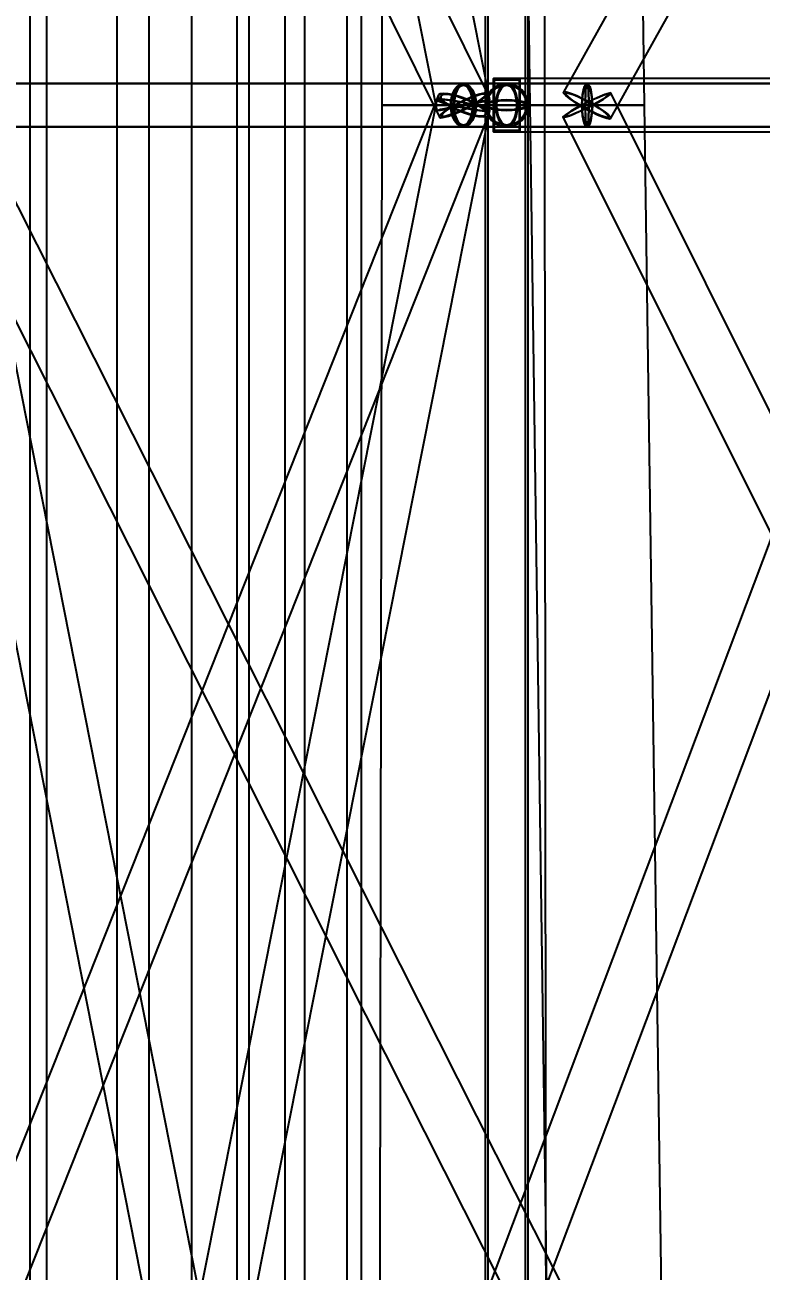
# Model space of a CAD drawing. Header units: millimetres. Extents: x -123812 to 252100, y -3000 to 639000.
# Drawn here: x 832 to 7765, y 139013 to 150756 of the extents above; entities that cross this region are included whole.
import ezdxf

# ---------------------------------------------------------------- set-up
doc = ezdxf.new("R2010")
doc.units = ezdxf.units.MM
for name, color, linetype, lineweight in [('D-STR-CORE', 7, 'Continuous', 25), ('D-STR-DIM', 7, 'Continuous', 13), ('D-STR-STRC', 7, 'Continuous', 25)]:
    doc.layers.add(name, color=color, linetype=linetype, lineweight=lineweight)
doc.styles.add('OpenSansCondensed-Light', font='OpenSansCondensed-Light.ttf')
doc.styles.add('TOWER_UNICODE', font='Arial Unicode.ttf')
doc.dimstyles.new('EZDXF', dxfattribs={"dimtxt": 0.25, "dimasz": 0.175, "dimexe": 0.375, "dimexo": 0.125, "dimgap": 0.1, "dimtad": 1, "dimlfac": 100, "dimzin": 12, "dimdsep": 46, "dimtxsty": 'OpenSansCondensed-Light', "dimblk": 'ARCHTICK', "dimcen": 2.5, "dimazin": 3, "dimtfac": 0.5, "dimtmove": 2, "dimatfit": 3})

# ---------------------------------------------------------------- blocks, each defined once
blk = doc.blocks.new('_ARCHTICK')
at = {"color": 0, "linetype": 'BYBLOCK', "const_width": 0.15}
blk.add_lwpolyline([(-0.5, -0.5), (0.5, 0.5)], dxfattribs=at)

msp = doc.modelspace()

# ---------------------------------------------------------------- linework, layer by layer
at = {"layer": 'D-STR-CORE'}
for points in [[(0, 100000), (0, 375000), (1035.3, 375000), (1035.3, 100000)], [(0, 100000), (0, 375000), (1035.3, 375000), (1035.3, 100000)], [(880, 100000), (880, 375000), (2000, 375000), (2000, 100000)], [(880, 100000), (880, 375000), (2000, 375000), (2000, 100000)], [(1700, 100000), (1700, 375000), (2828.4, 375000), (2828.4, 100000)], [(1700, 100000), (1700, 375000), (2828.4, 375000), (2828.4, 100000)], [(2404.2, 100000), (2404.2, 375000), (3464.1, 375000), (3464.1, 100000)], [(2404.2, 100000), (2404.2, 375000), (3464.1, 375000), (3464.1, 100000)], [(2944.5, 100000), (2944.5, 375000), (3863.7, 375000), (3863.7, 100000)], [(2944.5, 100000), (2944.5, 375000), (3863.7, 375000), (3863.7, 100000)], [(3284.1, 100000), (3284.1, 375000), (4000, 375000), (4000, 100000)], [(3284.1, 100000), (3284.1, 375000), (4000, 375000), (4000, 100000)]]:
    msp.add_lwpolyline(points, close=True, dxfattribs=at)
at = {"layer": 'D-STR-STRC'}
for points in [[(-249.1, 174950.6), (4712.6, 149950.6), (4721.1, 149950.4), (4746, 149953.6), (4785.6, 149960), (4837.2, 149969.1), (4897.3, 149980.3), (4961.8, 149992.9), (5026.2, 150005.9), (5086.3, 150018.5), (5137.9, 150029.9), (5177.5, 150039.2), (5202.4, 150045.9), (5210.9, 150049.4), (249.1, 175049.4)], [(5166.2, 175000), (5166.2, 150000), (5173.1, 149987.3), (5193.4, 149975.5), (5225.7, 149965.4), (5267.8, 149957.6), (5316.8, 149952.8), (5369.4, 149951.1), (5421.9, 149952.8), (5471, 149957.6), (5513, 149965.4), (5545.3, 149975.5), (5565.6, 149987.3), (5572.6, 150000), (5572.6, 175000)], [(-226.5, 159885.6), (4735.2, 149885.6), (4750.2, 149881.6), (4779.5, 149885.6), (4821.3, 149897.5), (4872.6, 149916.3), (4930, 149940.8), (4989.6, 149969.4), (5047.3, 150000), (5099.1, 150030.6), (5141.6, 150059.2), (5171.8, 150083.7), (5187.8, 150102.5), (5188.3, 150114.4), (226.5, 160114.4)], [(11485.6, 160123.4), (5904.7, 150123.4), (5908.4, 150110.6), (5927, 150090.3), (5959.2, 150063.9), (6002.8, 150033.1), (6054.8, 150000), (6111.8, 149966.9), (6169.7, 149936.1), (6224.8, 149909.7), (6273.1, 149889.4), (6311.5, 149876.6), (6337.3, 149872.3), (6348.7, 149876.6), (11929.6, 159876.6)], [(0, 149796.8), (6126.7, 149796.8), (6131, 149803.7), (6134.9, 149824), (6138.4, 149856.3), (6141, 149898.4), (6142.6, 149947.4), (6143.2, 150000), (6142.6, 150052.6), (6141, 150101.6), (6138.4, 150143.7), (6134.9, 150176), (6131, 150196.3), (6126.7, 150203.2), (0, 150203.2)], [(0, 149796.8), (4961.8, 149796.8), (4985.6, 149803.7), (5007.7, 149824), (5026.8, 149856.3), (5041.4, 149898.4), (5050.6, 149947.4), (5053.7, 150000), (5050.6, 150052.6), (5041.4, 150101.6), (5026.8, 150143.7), (5007.7, 150176), (4985.6, 150196.3), (4961.8, 150203.2), (0, 150203.2)], [(0, 149796.8), (5369.4, 149796.8), (5395.7, 149803.7), (5420.2, 149824), (5441.2, 149856.3), (5457.3, 149898.4), (5467.5, 149947.4), (5471, 150000), (5467.5, 150052.6), (5457.3, 150101.6), (5441.2, 150143.7), (5420.2, 150176), (5395.7, 150196.3), (5369.4, 150203.2), (0, 150203.2)], [(0, 149796.8), (5369.4, 149796.8), (5395.7, 149803.7), (5420.2, 149824), (5441.2, 149856.3), (5457.3, 149898.4), (5467.5, 149947.4), (5471, 150000), (5467.5, 150052.6), (5457.3, 150101.6), (5441.2, 150143.7), (5420.2, 150176), (5395.7, 150196.3), (5369.4, 150203.2), (0, 150203.2)], [(9664.8, 150203.2), (4961.8, 150203.2), (4930.5, 150196.3), (4901.3, 150176), (4876.2, 150143.7), (4857, 150101.6), (4844.9, 150052.6), (4840.8, 150000), (4844.9, 149947.4), (4857, 149898.4), (4876.2, 149856.3), (4901.3, 149824), (4930.5, 149803.7), (4961.8, 149796.8), (9664.8, 149796.8)], [(11994.6, 150203.2), (6126.7, 150203.2), (6113.9, 150196.3), (6102.1, 150176), (6091.9, 150143.7), (6084, 150101.6), (6079.1, 150052.6), (6077.4, 150000), (6079.1, 149947.4), (6084, 149898.4), (6091.9, 149856.3), (6102.1, 149824), (6113.9, 149803.7), (6126.7, 149796.8), (11994.6, 149796.8)], [(235, 137404), (5196.7, 149904), (5197.2, 149921.7), (5181.6, 149944.6), (5151, 149971.3), (5107.6, 150000), (5054.2, 150028.7), (4994.5, 150055.4), (4932.5, 150078.3), (4872.6, 150096), (4818.7, 150107), (4774.6, 150110.8), (4743.2, 150107), (4726.8, 150096), (-235, 137596)], [(6530, 137614.5), (226.3, 150114.5), (214.9, 150110.6), (188.8, 150099.2), (149.8, 150081), (100.6, 150057.3), (44.6, 150029.6), (-14.5, 150000), (-72.6, 149970.4), (-125.7, 149942.7), (-170.3, 149919), (-203.3, 149900.8), (-222.4, 149889.4), (-226.3, 149885.5), (6077.3, 137385.5)], [(5194.7, 137419.4), (9903.9, 149919.4), (9895.4, 149943), (9871.1, 149970.5), (9832.7, 150000), (9782.9, 150029.5), (9725.1, 150057), (9663.1, 150080.6), (9601.3, 150098.7), (9543.8, 150110.1), (9494.5, 150114), (9456.8, 150110.1), (9433.3, 150098.7), (9425.6, 150080.6), (4716.3, 137580.6)], [(12588.9, 137611.3), (6354, 150111.3), (6348.6, 150115.2), (6328.1, 150111.3), (6293.9, 150099.7), (6248.2, 150081.4), (6194.3, 150057.6), (6135.8, 150029.8), (6076.6, 150000), (6020.9, 149970.2), (5972.4, 149942.4), (5934.3, 149918.6), (5909.4, 149900.3), (5899.3, 149888.7), (12134.2, 137388.7)], [(249.2, 124951), (5210.9, 149951), (5202.5, 149959.1), (5177.6, 149969.9), (5138, 149982.8), (5086.4, 149996.9), (5026.3, 150011.2), (4961.8, 150024.7), (4897.3, 150036.5), (4837.2, 150045.9), (4785.6, 150052.1), (4746, 150054.8), (4721.1, 150053.7), (4712.6, 150049), (-249.2, 125049)], [(5188.8, 125049.1), (249.2, 150049.1), (240.7, 150050.5), (215.8, 150048.5), (176.2, 150043.1), (124.6, 150034.8), (64.5, 150024.2), (0, 150011.8), (-64.5, 149998.7), (-124.6, 149985.7), (-176.2, 149973.6), (-215.8, 149963.4), (-240.7, 149955.6), (-249.2, 149950.9), (4690.4, 124950.9)], [(5572.6, 125000), (5572.6, 150000), (5565.6, 150012.7), (5545.3, 150024.5), (5513, 150034.6), (5471, 150042.4), (5421.9, 150047.2), (5369.4, 150048.9), (5316.8, 150047.2), (5267.8, 150042.4), (5225.7, 150034.6), (5193.4, 150024.5), (5173.1, 150012.7), (5166.2, 150000), (5166.2, 125000)]]:
    msp.add_lwpolyline(points, dxfattribs=at)
for points in [[(5191.6, 150000), (5547.2, 150000), (5547.2, 175000), (5191.6, 175000)], [(5191.6, 150000), (5547.2, 150000), (5547.2, 175000), (5191.6, 175000)], [(4193.8, 150000), (5729.7, 150000), (5714.6, 160000), (4205.1, 160000)], [(5448.1, 160000), (5586.1, 150000), (6667.3, 150000), (6527.4, 160000)], [(-110.1, 149800), (8894.7, 149800), (8894.7, 150200), (-110.1, 150200)], [(-29.7, 149800), (10932, 149800), (10932, 150200), (-29.7, 150200)], [(5082.7, 150000), (5078.6, 149947.4), (5066.5, 149898.4), (5047.3, 149856.3), (5022.2, 149824), (4993.1, 149803.7), (4961.8, 149796.8), (4930.5, 149803.7), (4901.3, 149824), (4876.2, 149856.3), (4857, 149898.4), (4844.9, 149947.4), (4840.8, 150000), (4844.9, 150052.6), (4857, 150101.6), (4876.2, 150143.7), (4901.3, 150176), (4930.5, 150196.3), (4961.8, 150203.2), (4993.1, 150196.3), (5022.2, 150176), (5047.3, 150143.7), (5066.5, 150101.6), (5078.6, 150052.6)], [(5053.7, 150000), (5050.6, 149947.4), (5041.4, 149898.4), (5026.8, 149856.3), (5007.7, 149824), (4985.6, 149803.7), (4961.8, 149796.8), (4938, 149803.7), (4915.8, 149824), (4896.7, 149856.3), (4882.1, 149898.4), (4873, 149947.4), (4869.8, 150000), (4873, 150052.6), (4882.1, 150101.6), (4896.7, 150143.7), (4915.8, 150176), (4938, 150196.3), (4961.8, 150203.2), (4985.6, 150196.3), (5007.7, 150176), (5026.8, 150143.7), (5041.4, 150101.6), (5050.6, 150052.6)], [(5166.2, 150000), (5173.1, 149947.4), (5193.4, 149898.4), (5225.7, 149856.3), (5267.8, 149824), (5316.8, 149803.7), (5369.4, 149796.8), (5421.9, 149803.7), (5471, 149824), (5513, 149856.3), (5545.3, 149898.4), (5565.6, 149947.4), (5572.6, 150000), (5565.6, 150052.6), (5545.3, 150101.6), (5513, 150143.7), (5471, 150176), (5421.9, 150196.3), (5369.4, 150203.2), (5316.8, 150196.3), (5267.8, 150176), (5225.7, 150143.7), (5193.4, 150101.6), (5173.1, 150052.6)], [(5244.4, 149750), (20437.3, 149750), (20437.3, 150250), (5244.4, 150250)], [(5494.4, 150250), (5244.4, 150250), (5244.4, 149750), (5494.4, 149750)], [(5244.4, 149750), (15777.6, 149750), (15777.6, 150250), (5244.4, 150250)], [(5244.4, 150250), (5494.4, 150250), (5494.4, 149750), (5244.4, 149750)], [(5488.4, 150238), (5250.4, 150238), (5250.4, 149762), (5488.4, 149762)], [(5250.4, 150238), (5488.4, 150238), (5488.4, 149762), (5250.4, 149762)], [(5471, 150000), (5467.5, 149947.4), (5457.3, 149898.4), (5441.2, 149856.3), (5420.2, 149824), (5395.7, 149803.7), (5369.4, 149796.8), (5343.1, 149803.7), (5318.6, 149824), (5297.5, 149856.3), (5281.4, 149898.4), (5271.2, 149947.4), (5267.8, 150000), (5271.2, 150052.6), (5281.4, 150101.6), (5297.5, 150143.7), (5318.6, 150176), (5343.1, 150196.3), (5369.4, 150203.2), (5395.7, 150196.3), (5420.2, 150176), (5441.2, 150143.7), (5457.3, 150101.6), (5467.5, 150052.6)], [(5471, 150000), (5467.5, 149947.4), (5457.3, 149898.4), (5441.2, 149856.3), (5420.2, 149824), (5395.7, 149803.7), (5369.4, 149796.8), (5343.1, 149803.7), (5318.6, 149824), (5297.5, 149856.3), (5281.4, 149898.4), (5271.2, 149947.4), (5267.8, 150000), (5271.2, 150052.6), (5281.4, 150101.6), (5297.5, 150143.7), (5318.6, 150176), (5343.1, 150196.3), (5369.4, 150203.2), (5395.7, 150196.3), (5420.2, 150176), (5441.2, 150143.7), (5457.3, 150101.6), (5467.5, 150052.6)], [(6175.9, 150000), (6174.2, 149947.4), (6169.3, 149898.4), (6161.5, 149856.3), (6151.3, 149824), (6139.4, 149803.7), (6126.7, 149796.8), (6113.9, 149803.7), (6102.1, 149824), (6091.9, 149856.3), (6084, 149898.4), (6079.1, 149947.4), (6077.4, 150000), (6079.1, 150052.6), (6084, 150101.6), (6091.9, 150143.7), (6102.1, 150176), (6113.9, 150196.3), (6126.7, 150203.2), (6139.4, 150196.3), (6151.3, 150176), (6161.5, 150143.7), (6169.3, 150101.6), (6174.2, 150052.6)], [(6143.2, 150000), (6142.6, 149947.4), (6141, 149898.4), (6138.4, 149856.3), (6134.9, 149824), (6131, 149803.7), (6126.7, 149796.8), (6122.4, 149803.7), (6118.4, 149824), (6115, 149856.3), (6112.4, 149898.4), (6110.7, 149947.4), (6110.2, 150000), (6110.7, 150052.6), (6112.4, 150101.6), (6115, 150143.7), (6118.4, 150176), (6122.4, 150196.3), (6126.7, 150203.2), (6131, 150196.3), (6134.9, 150176), (6138.4, 150143.7), (6141, 150101.6), (6142.6, 150052.6)], [(4816, 150000), (4869.4, 149971.3), (4929.1, 149944.6), (4991, 149921.7), (5050.9, 149904), (5104.8, 149893), (5148.9, 149889.2), (5180.3, 149893), (5196.7, 149904), (5197.2, 149921.7), (5181.6, 149944.6), (5151, 149971.3), (5107.6, 150000), (5054.2, 150028.7), (4994.5, 150055.4), (4932.5, 150078.3), (4872.6, 150096), (4818.7, 150107), (4774.6, 150110.8), (4743.2, 150107), (4726.8, 150096), (4726.3, 150078.3), (4741.9, 150055.4), (4772.5, 150028.7)], [(5047.3, 150000), (4989.6, 149969.4), (4930, 149940.8), (4872.6, 149916.3), (4821.3, 149897.5), (4779.5, 149885.6), (4750.2, 149881.6), (4735.2, 149885.6), (4735.8, 149897.5), (4751.7, 149916.3), (4781.9, 149940.8), (4824.4, 149969.4), (4876.2, 150000), (4933.9, 150030.6), (4993.5, 150059.2), (5050.9, 150083.7), (5102.3, 150102.5), (5144, 150114.4), (5173.4, 150118.4), (5188.3, 150114.4), (5187.8, 150102.5), (5171.8, 150083.7), (5141.6, 150059.2), (5099.1, 150030.6)], [(4830.3, 150000), (4878.5, 149974.1), (4932.3, 149950.1), (4988.1, 149929.4), (5042.2, 149913.5), (5090.7, 149903.5), (5130.5, 149900.1), (5158.8, 149903.5), (5173.6, 149913.5), (5174, 149929.4), (5160, 149950.1), (5132.4, 149974.1), (5093.2, 150000), (5045.1, 150025.9), (4991.2, 150049.9), (4935.4, 150070.6), (4881.4, 150086.5), (4832.8, 150096.5), (4793, 150099.9), (4764.8, 150096.5), (4749.9, 150086.5), (4749.5, 150070.6), (4763.6, 150049.9), (4791.1, 150025.9)], [(5038.9, 150000), (4986.9, 149972.4), (4933.1, 149946.6), (4881.4, 149924.5), (4835.1, 149907.5), (4797.4, 149896.9), (4771, 149893.2), (4757.5, 149896.9), (4758, 149907.5), (4772.4, 149924.5), (4799.6, 149946.6), (4837.9, 149972.4), (4884.7, 150000), (4936.7, 150027.6), (4990.4, 150053.4), (5042.1, 150075.5), (5088.4, 150092.5), (5126.1, 150103.1), (5152.5, 150106.8), (5166, 150103.1), (5165.5, 150092.5), (5151.2, 150075.5), (5123.9, 150053.4), (5085.6, 150027.6)], [(5073.2, 150000), (5069.4, 149951.5), (5058.3, 149906.4), (5040.5, 149867.6), (5017.5, 149837.9), (4990.6, 149819.2), (4961.8, 149812.8), (4932.9, 149819.2), (4906.1, 149837.9), (4883, 149867.6), (4865.3, 149906.4), (4854.1, 149951.5), (4850.3, 150000), (4854.1, 150048.5), (4865.3, 150093.6), (4883, 150132.4), (4906.1, 150162.1), (4932.9, 150180.8), (4961.8, 150187.2), (4990.6, 150180.8), (5017.5, 150162.1), (5040.5, 150132.4), (5058.3, 150093.6), (5069.4, 150048.5)], [(5046.5, 150000), (5043.6, 149951.5), (5035.1, 149906.4), (5021.7, 149867.6), (5004.1, 149837.9), (4983.7, 149819.2), (4961.8, 149812.8), (4939.8, 149819.2), (4919.4, 149837.9), (4901.9, 149867.6), (4888.4, 149906.4), (4879.9, 149951.5), (4877.1, 150000), (4879.9, 150048.5), (4888.4, 150093.6), (4901.9, 150132.4), (4919.4, 150162.1), (4939.8, 150180.8), (4961.8, 150187.2), (4983.7, 150180.8), (5004.1, 150162.1), (5021.7, 150132.4), (5035.1, 150093.6), (5043.6, 150048.5)], [(5556.6, 150000), (5550.2, 149951.5), (5531.5, 149906.4), (5501.7, 149867.6), (5463, 149837.9), (5417.8, 149819.2), (5369.4, 149812.8), (5320.9, 149819.2), (5275.8, 149837.9), (5237, 149867.6), (5207.2, 149906.4), (5188.5, 149951.5), (5182.2, 150000), (5188.5, 150048.5), (5207.2, 150093.6), (5237, 150132.4), (5275.8, 150162.1), (5320.9, 150180.8), (5369.4, 150187.2), (5417.8, 150180.8), (5463, 150162.1), (5501.7, 150132.4), (5531.5, 150093.6), (5550.2, 150048.5)], [(5463, 150000), (5459.8, 149951.5), (5450.4, 149906.4), (5435.5, 149867.6), (5416.2, 149837.9), (5393.6, 149819.2), (5369.4, 149812.8), (5345.1, 149819.2), (5322.6, 149837.9), (5303.2, 149867.6), (5288.3, 149906.4), (5278.9, 149951.5), (5275.8, 150000), (5278.9, 150048.5), (5288.3, 150093.6), (5303.2, 150132.4), (5322.6, 150162.1), (5345.1, 150180.8), (5369.4, 150187.2), (5393.6, 150180.8), (5416.2, 150162.1), (5435.5, 150132.4), (5450.4, 150093.6), (5459.8, 150048.5)], [(5463, 150000), (5459.8, 149951.5), (5450.4, 149906.4), (5435.5, 149867.6), (5416.2, 149837.9), (5393.6, 149819.2), (5369.4, 149812.8), (5345.1, 149819.2), (5322.6, 149837.9), (5303.2, 149867.6), (5288.3, 149906.4), (5278.9, 149951.5), (5275.8, 150000), (5278.9, 150048.5), (5288.3, 150093.6), (5303.2, 150132.4), (5322.6, 150162.1), (5345.1, 150180.8), (5369.4, 150187.2), (5393.6, 150180.8), (5416.2, 150162.1), (5435.5, 150132.4), (5450.4, 150093.6), (5459.8, 150048.5)], [(6076.6, 150000), (6020.9, 149970.2), (5972.4, 149942.4), (5934.3, 149918.6), (5909.4, 149900.3), (5899.3, 149888.7), (5904.7, 149884.8), (5925.3, 149888.7), (5959.5, 149900.3), (6005.1, 149918.6), (6059.1, 149942.4), (6117.6, 149970.2), (6176.7, 150000), (6232.5, 150029.8), (6281, 150057.6), (6319, 150081.4), (6343.9, 150099.7), (6354, 150111.3), (6348.6, 150115.2), (6328.1, 150111.3), (6293.9, 150099.7), (6248.2, 150081.4), (6194.3, 150057.6), (6135.8, 150029.8)], [(6198.5, 150000), (6250.6, 149966.9), (6294.2, 149936.1), (6326.4, 149909.7), (6345, 149889.4), (6348.7, 149876.6), (6337.3, 149872.3), (6311.5, 149876.6), (6273.1, 149889.4), (6224.8, 149909.7), (6169.7, 149936.1), (6111.8, 149966.9), (6054.8, 150000), (6002.8, 150033.1), (5959.2, 150063.9), (5927, 150090.3), (5908.4, 150110.6), (5904.7, 150123.4), (5916.1, 150127.7), (5941.9, 150123.4), (5980.3, 150110.6), (6028.6, 150090.3), (6083.6, 150063.9), (6141.6, 150033.1)], [(6081.6, 150000), (6031.3, 149973.1), (5987.5, 149948.1), (5953.3, 149926.6), (5930.8, 149910.1), (5921.7, 149899.7), (5926.6, 149896.2), (5945.1, 149899.7), (5976, 149910.1), (6017.1, 149926.6), (6065.7, 149948.1), (6118.5, 149973.1), (6171.8, 150000), (6222.1, 150026.9), (6265.8, 150051.9), (6300.1, 150073.4), (6322.5, 150089.9), (6331.6, 150100.3), (6326.8, 150103.8), (6308.3, 150100.3), (6277.4, 150089.9), (6236.3, 150073.4), (6187.6, 150051.9), (6134.9, 150026.9)], [(6191.5, 150000), (6238.4, 149970.2), (6277.7, 149942.4), (6306.7, 149918.6), (6323.5, 149900.3), (6326.8, 149888.8), (6316.5, 149884.8), (6293.3, 149888.8), (6258.7, 149900.3), (6215.1, 149918.6), (6165.5, 149942.4), (6113.2, 149970.2), (6061.9, 150000), (6015, 150029.8), (5975.6, 150057.6), (5946.6, 150081.4), (5929.9, 150099.7), (5926.5, 150111.2), (5936.8, 150115.2), (5960.1, 150111.2), (5994.7, 150099.7), (6038.3, 150081.4), (6087.9, 150057.6), (6140.1, 150029.8)], [(6172, 150000), (6170.5, 149951.5), (6166, 149906.4), (6158.8, 149867.6), (6149.4, 149837.9), (6138.4, 149819.2), (6126.7, 149812.8), (6114.9, 149819.2), (6104, 149837.9), (6094.6, 149867.6), (6087.4, 149906.4), (6082.9, 149951.5), (6081.3, 150000), (6082.9, 150048.5), (6087.4, 150093.6), (6094.6, 150132.4), (6104, 150162.1), (6114.9, 150180.8), (6126.7, 150187.2), (6138.4, 150180.8), (6149.4, 150162.1), (6158.8, 150132.4), (6166, 150093.6), (6170.5, 150048.5)], [(6141.9, 150000), (6141.4, 149951.5), (6139.9, 149906.4), (6137.4, 149867.6), (6134.3, 149837.9), (6130.6, 149819.2), (6126.7, 149812.8), (6122.7, 149819.2), (6119.1, 149837.9), (6115.9, 149867.6), (6113.5, 149906.4), (6112, 149951.5), (6111.5, 150000), (6112, 150048.5), (6113.5, 150093.6), (6115.9, 150132.4), (6119.1, 150162.1), (6122.7, 150180.8), (6126.7, 150187.2), (6130.6, 150180.8), (6134.3, 150162.1), (6137.4, 150132.4), (6139.9, 150093.6), (6141.4, 150048.5)], [(4171.1, 137500), (5739.9, 137500), (5729.7, 150000), (4193.8, 150000)], [(5729.7, 150000), (5703.5, 150000), (5626.8, 150000), (5504.8, 150000), (5345.7, 150000), (5160.5, 150000), (4961.8, 150000), (4763, 150000), (4577.8, 150000), (4418.8, 150000), (4296.7, 150000), (4220, 150000), (4193.8, 150000), (4220, 150000), (4296.7, 150000), (4418.8, 150000), (4577.8, 150000), (4763, 150000), (4961.8, 150000), (5160.5, 150000), (5345.7, 150000), (5504.8, 150000), (5626.8, 150000), (5703.5, 150000)], [(4961.8, 150024.7), (4897.3, 150036.5), (4837.2, 150045.9), (4785.6, 150052.1), (4746, 150054.8), (4721.1, 150053.7), (4712.6, 150049), (4721.1, 150040.9), (4746, 150030.1), (4785.6, 150017.2), (4837.2, 150003.1), (4897.3, 149988.8), (4961.8, 149975.3), (5026.3, 149963.5), (5086.4, 149954.1), (5138, 149947.9), (5177.6, 149945.2), (5202.5, 149946.3), (5210.9, 149951), (5202.5, 149959.1), (5177.6, 149969.9), (5138, 149982.8), (5086.4, 149996.9), (5026.3, 150011.2)], [(4961.8, 149992.9), (4897.3, 149980.3), (4837.2, 149969.1), (4785.6, 149960), (4746, 149953.6), (4721.1, 149950.4), (4712.6, 149950.6), (4721.1, 149954.1), (4746, 149960.8), (4785.6, 149970.1), (4837.2, 149981.5), (4897.3, 149994.1), (4961.8, 150007.1), (5026.2, 150019.7), (5086.3, 150030.9), (5137.9, 150040), (5177.5, 150046.4), (5202.4, 150049.6), (5210.9, 150049.4), (5202.4, 150045.9), (5177.5, 150039.2), (5137.9, 150029.9), (5086.3, 150018.5), (5026.2, 150005.9)], [(4961.8, 150022.3), (4903.6, 150032.9), (4849.4, 150041.4), (4802.9, 150047), (4767.2, 150049.4), (4744.8, 150048.4), (4737.1, 150044.2), (4744.8, 150036.9), (4767.2, 150027.1), (4802.9, 150015.5), (4849.4, 150002.8), (4903.6, 149989.9), (4961.8, 149977.7), (5019.9, 149967.1), (5074.1, 149958.6), (5120.6, 149953), (5156.3, 149950.6), (5178.8, 149951.6), (5186.4, 149955.8), (5178.8, 149963.1), (5156.3, 149972.9), (5120.6, 149984.5), (5074.1, 149997.2), (5019.9, 150010.1)], [(4961.8, 149993.6), (4903.6, 149982.3), (4849.5, 149972.2), (4802.9, 149963.9), (4767.2, 149958.2), (4744.8, 149955.3), (4737.1, 149955.5), (4744.8, 149958.6), (4767.2, 149964.6), (4802.9, 149973.1), (4849.5, 149983.3), (4903.6, 149994.7), (4961.8, 150006.4), (5019.9, 150017.7), (5074.1, 150027.8), (5120.6, 150036.1), (5156.3, 150041.8), (5178.7, 150044.7), (5186.4, 150044.5), (5178.7, 150041.4), (5156.3, 150035.4), (5120.6, 150026.9), (5074.1, 150016.7), (5019.9, 150005.3)], [(5369.4, 149951.1), (5316.8, 149952.8), (5267.8, 149957.6), (5225.7, 149965.4), (5193.4, 149975.5), (5173.1, 149987.3), (5166.2, 150000), (5173.1, 150012.7), (5193.4, 150024.5), (5225.7, 150034.6), (5267.8, 150042.4), (5316.8, 150047.2), (5369.4, 150048.9), (5421.9, 150047.2), (5471, 150042.4), (5513, 150034.6), (5545.3, 150024.5), (5565.6, 150012.7), (5572.6, 150000), (5565.6, 149987.3), (5545.3, 149975.5), (5513, 149965.4), (5471, 149957.6), (5421.9, 149952.8)], [(5369.4, 149951.1), (5316.8, 149952.8), (5267.8, 149957.6), (5225.7, 149965.4), (5193.4, 149975.5), (5173.1, 149987.3), (5166.2, 150000), (5173.1, 150012.7), (5193.4, 150024.5), (5225.7, 150034.6), (5267.8, 150042.4), (5316.8, 150047.2), (5369.4, 150048.9), (5421.9, 150047.2), (5471, 150042.4), (5513, 150034.6), (5545.3, 150024.5), (5565.6, 150012.7), (5572.6, 150000), (5565.6, 149987.3), (5545.3, 149975.5), (5513, 149965.4), (5471, 149957.6), (5421.9, 149952.8)], [(5369.4, 149954.9), (5320.9, 149956.5), (5275.8, 149961), (5237, 149968.1), (5207.2, 149977.5), (5188.5, 149988.3), (5182.2, 150000), (5188.5, 150011.7), (5207.2, 150022.5), (5237, 150031.9), (5275.8, 150039), (5320.9, 150043.5), (5369.4, 150045.1), (5417.8, 150043.5), (5463, 150039), (5501.7, 150031.9), (5531.5, 150022.5), (5550.2, 150011.7), (5556.6, 150000), (5550.2, 149988.3), (5531.5, 149977.5), (5501.7, 149968.1), (5463, 149961), (5417.8, 149956.5)], [(5369.4, 149954.9), (5320.9, 149956.5), (5275.8, 149961), (5237, 149968.1), (5207.2, 149977.5), (5188.5, 149988.3), (5182.2, 150000), (5188.5, 150011.7), (5207.2, 150022.5), (5237, 150031.9), (5275.8, 150039), (5320.9, 150043.5), (5369.4, 150045.1), (5417.8, 150043.5), (5463, 150039), (5501.7, 150031.9), (5531.5, 150022.5), (5550.2, 150011.7), (5556.6, 150000), (5550.2, 149988.3), (5531.5, 149977.5), (5501.7, 149968.1), (5463, 149961), (5417.8, 149956.5)], [(5191.6, 125000), (5547.2, 125000), (5547.2, 150000), (5191.6, 150000)], [(5547.2, 150000), (5541.1, 150000), (5523.3, 150000), (5495.1, 150000), (5458.3, 150000), (5415.4, 150000), (5369.4, 150000), (5323.3, 150000), (5280.5, 150000), (5243.6, 150000), (5215.4, 150000), (5197.6, 150000), (5191.6, 150000), (5197.6, 150000), (5215.4, 150000), (5243.6, 150000), (5280.5, 150000), (5323.3, 150000), (5369.4, 150000), (5415.4, 150000), (5458.3, 150000), (5495.1, 150000), (5523.3, 150000), (5541.1, 150000)], [(5191.6, 125000), (5547.2, 125000), (5547.2, 150000), (5191.6, 150000)], [(5547.2, 150000), (5541.1, 150000), (5523.3, 150000), (5495.1, 150000), (5458.3, 150000), (5415.4, 150000), (5369.4, 150000), (5323.3, 150000), (5280.5, 150000), (5243.6, 150000), (5215.4, 150000), (5197.6, 150000), (5191.6, 150000), (5197.6, 150000), (5215.4, 150000), (5243.6, 150000), (5280.5, 150000), (5323.3, 150000), (5369.4, 150000), (5415.4, 150000), (5458.3, 150000), (5495.1, 150000), (5523.3, 150000), (5541.1, 150000)], [(5586.1, 150000), (5761.9, 137500), (6845.5, 137500), (6667.3, 150000)], [(6667.3, 150000), (6648.9, 150000), (6594.9, 150000), (6508.9, 150000), (6397, 150000), (6266.6, 150000), (6126.7, 150000), (5986.8, 150000), (5856.4, 150000), (5744.4, 150000), (5658.5, 150000), (5604.5, 150000), (5586.1, 150000), (5604.5, 150000), (5658.5, 150000), (5744.4, 150000), (5856.4, 150000), (5986.8, 150000), (6126.7, 150000), (6266.6, 150000), (6397, 150000), (6508.9, 150000), (6594.9, 150000), (6648.9, 150000)]]:
    msp.add_lwpolyline(points, close=True, dxfattribs=at)

# ---------------------------------------------------------------- dimensions: what is measured, and where the dimension line sits
at = {"layer": 'D-STR-DIM'}
for base, p2 in [((187000, 0), (0, 450000)), ((250000, 0), (0, 375000)), ((124000, 0), (0, 350000))]:
    msp.add_linear_dim(base=base, p1=(0, 0), p2=p2, angle=90, dimstyle='EZDXF', override={"dimtxt": 8400, "dimasz": 3750, "dimexe": 2100, "dimexo": 1800, "dimgap": 2100, "dimtad": 1, "dimdec": 0, "dimlfac": 1, "dimlunit": 2, "dimtxsty": 'TOWER_UNICODE', "dimclrd": 7, "dimclre": 7, "dimclrt": 7}, dxfattribs=at).render()

doc.saveas('drawing.dxf')
